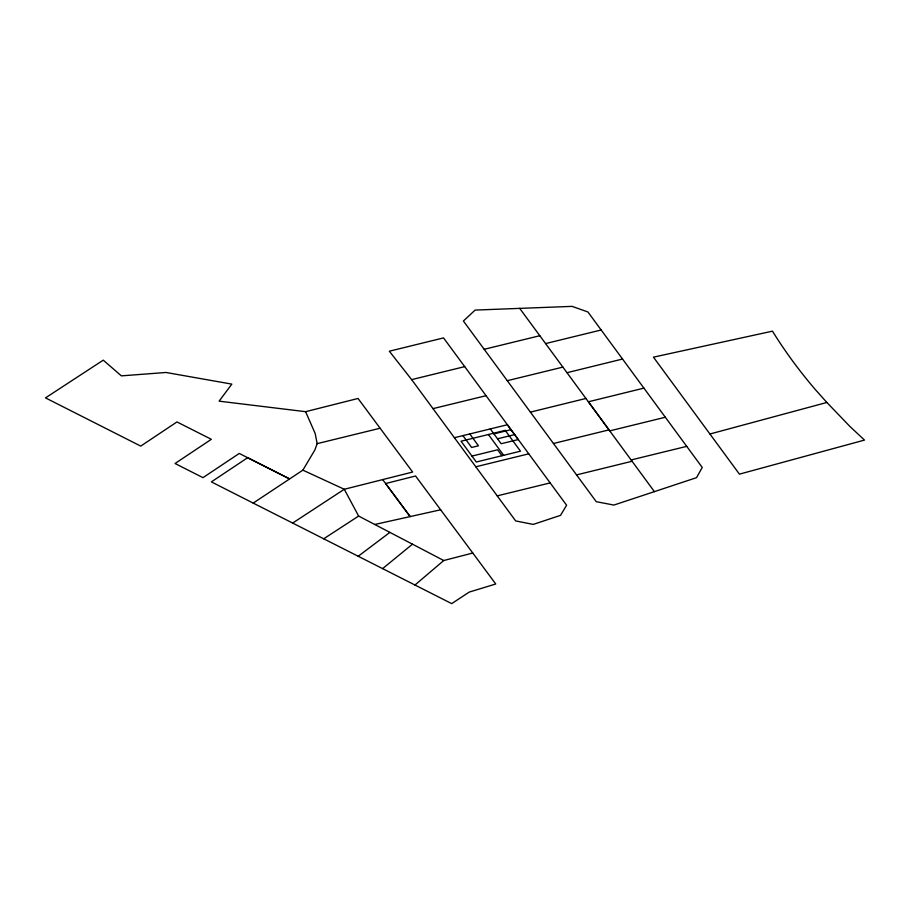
<?xml version="1.0" encoding="UTF-8"?>
<svg xmlns="http://www.w3.org/2000/svg" width="910" height="910" viewBox="0 0 910 910"><rect width="100%" height="100%" fill="white"/><g stroke="black" fill="none" stroke-linecap="round" stroke-linejoin="round"><path stroke-width="1.36" d="M305.601 411.684L315.19 433.535L317.158 443.648L314.905 449.893L302.871 470.151L253.185 503.093L211.37 481.89L247.645 457.707L289.482 478.853L239.262 453.442L202.975 477.648L175.05 463.497L211.325 439.314L176.972 421.933L140.731 446.105L45.5 397.886L103.251 360.155L121.371 375.864L165.995 372.474L231.834 384.111L219.094 401.162L305.601 411.684L358.028 398.466L412.628 472.051L344.287 489.273L292.656 523.057L253.185 503.093M414.96 585.028L443.75 560.526L472.79 553.03L495.745 583.992L469.196 592.103L451.701 603.626L292.656 523.057M382.61 568.625L412.469 544.191M358.21 556.26L389.878 532.395M323.698 538.8L358.631 516.05L443.75 560.526M654.404 491.639L613.875 505.061L596.255 501.683L463.395 321.014L475.134 310.083L572.117 306.374L587.928 311.982L702.247 467.467L696.525 477.659L654.404 491.639L519.701 308.365M709.948 434.002L826.86 402.47L850.054 426.597L864.5 440.087L739.432 474.144L653.448 357.152L772.476 331.16A949.301 548.07 0 0 0 814.939 389.127L826.86 402.47M566.998 372.702L622.542 359.04M530.382 412.128L585.938 398.466M484.188 349.303L539.812 335.722M545.591 343.582L601.169 329.989M464.703 366.628L443.534 337.906L389.332 351.214L411.65 379.629L464.703 366.628L518.256 439.553L501.16 443.739L490.285 428.928M507.302 380.698L562.869 367.105M433.001 408.635L486.054 395.691M317.158 443.648L380.107 428.235M643.916 388.126L588.406 401.776L609.017 429.873L553.473 443.5M454.409 437.71L507.382 424.742L566.6 505.243L560.514 515.367L533.249 524.41L515.674 520.929L411.65 379.629M493.902 433.865L510.999 429.679M497.531 438.802L514.628 434.616M471.96 456.081L497.599 449.802L501.956 455.728M609.757 430.874L665.267 417.258M475.782 466.784L528.755 453.828M631.13 459.948L686.731 446.355M576.553 474.906L632.052 461.268M497.247 495.859L550.186 482.903M472.79 553.03L440.645 509.793L374.749 524.478M302.871 470.151L344.287 489.273L358.631 516.05M382.689 479.604L410.16 516.596L385.624 483.54L415.563 475.998L440.645 509.793M488.397 434.514L503.662 455.307M469.765 433.945L478.467 445.798L471.619 447.47L462.928 435.617M505.209 430.396L461.04 441.213L476.305 462.007L520.486 451.189L505.209 430.396"/></g></svg>
